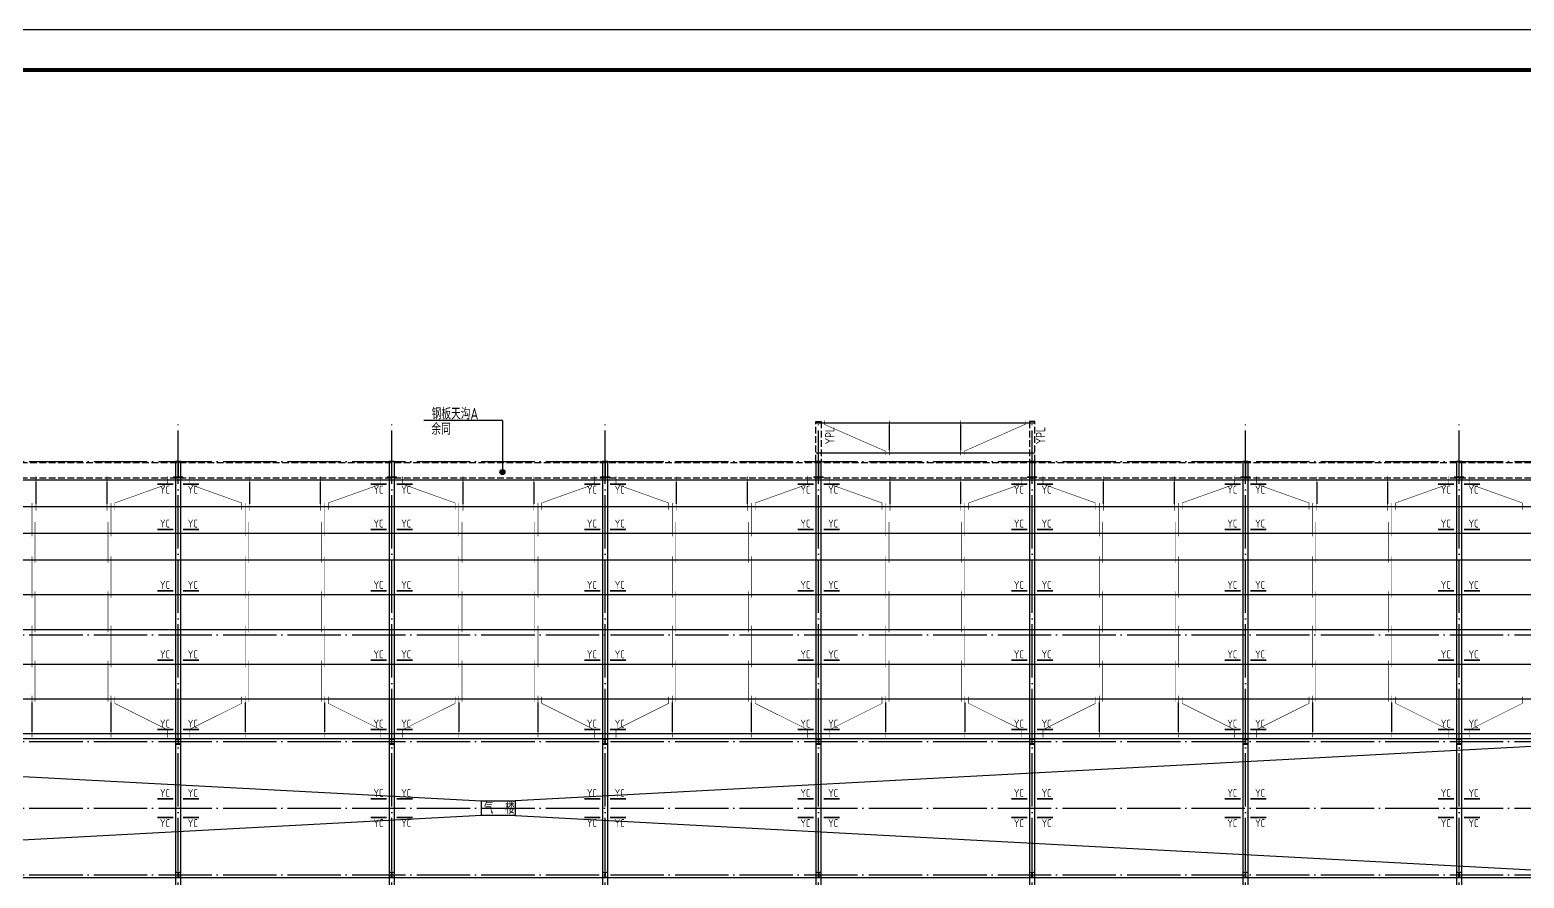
# Model space of a CAD drawing. Extents: x 19118 to 566552, y -1188739 to 92943.
# Drawn here: x 134148 to 190148, y -532763 to -500967 of the extents above; entities that cross this region are included whole.
import ezdxf

# ---------------------------------------------------------------- set-up
doc = ezdxf.new("R2010")
doc.units = 0
doc.header["$LTSCALE"] = 1000
doc.header["$MEASUREMENT"] = 0
doc.linetypes.add('DASH', pattern=[0.35, 0.25, -0.1])
doc.linetypes.add('DOTE', pattern=[2.42, 2, -0.2, 0.02, -0.2])
doc.layers.get('0').update_dxf_attribs({"linetype": 'CONTINUOUS'})
for name, color, linetype in [('10014', 2, 'CONTINUOUS'), ('AXIS', 3, 'CONTINUOUS'), ('D', 4, 'CONTINUOUS'), ('DOTE', 9, 'DOTE'), ('PUB_DIM', 3, 'CONTINUOUS'), ('PUB_TEXT', 7, 'CONTINUOUS'), ('PUB_TITLE', 4, 'CONTINUOUS'), ('TEXT', 7, 'CONTINUOUS'), ('WALL', 6, 'CONTINUOUS'), ('屋面隅撑', 1, 'CONTINUOUS'), ('梁', 4, 'DASH'), ('檩条拉条', 253, 'CONTINUOUS'), ('钢柱', 3, 'CONTINUOUS')]:
    doc.layers.add(name, color=color, linetype=linetype)
doc.layers.add('柱_主零件_实线', color=51, linetype='CONTINUOUS', lineweight=18)
doc.layers.add('钢架', color=63, linetype='CONTINUOUS', lineweight=25)
doc.styles.add('TSSD_Rein', font='atssdeng.shx', dxfattribs={"width": 0.7, "bigfont": 'atssdchn.shx'})

msp = doc.modelspace()

# ---------------------------------------------------------------- hatches: boundary and pattern name
at = {"layer": 'PUB_DIM'}
msp.add_hatch(color=256, dxfattribs=at).paths.add_polyline_path([(151952.97, -517540.91, 1), (151765.26, -517540.91, 1)])

# ---------------------------------------------------------------- linework, layer by layer
msp.add_lwpolyline([(195783.4, -527543.77), (107633.4, -527543.77), (107633.4, -532743.77), (195783.4, -532743.77)], close=True)
at = {"layer": '10014', "const_width": 50}
for points in [[(171808.4, -515698.5), (163608.4, -515698.5)], [(171808.4, -516830.28), (163608.4, -516830.28)], [(203708.4, -517843.77), (99708.4, -517843.77)], [(203708.4, -518843.77), (99708.4, -518843.77)], [(203708.4, -519843.77), (99708.4, -519843.77)], [(203708.4, -520843.77), (99708.4, -520843.77)], [(203708.4, -522143.77), (99708.4, -522143.77)], [(203708.4, -523443.77), (99708.4, -523443.77)], [(203708.4, -524743.77), (99708.4, -524743.77)], [(203708.4, -526043.77), (99708.4, -526043.77)], [(203708.4, -527343.77), (99708.4, -527343.77)]]:
    msp.add_lwpolyline(points, dxfattribs=at)
at = {"layer": 'D', "linetype": 'DASH'}
for p, q in [((203708.4, -517195.83), (99708.4, -517195.83)), ((203708.4, -517776.78), (99708.4, -517776.78))]:
    msp.add_line(p, q, dxfattribs=at)
at = {"layer": 'DOTE', "color": 8}
for p, q in [((139708.4, -571223.8), (139708.4, -515716.73)), ((147708.4, -571223.8), (147708.4, -515716.73)), ((155708.4, -571223.8), (155708.4, -515716.73)), ((163708.4, -571223.8), (163708.4, -515716.73)), ((171708.4, -571223.8), (171708.4, -515716.73)), ((179708.4, -571223.8), (179708.4, -515716.73)), ((187708.4, -571223.8), (187708.4, -515716.73)), ((97826.88, -517143.77), (206364.14, -517143.77)), ((97826.88, -523643.77), (206364.14, -523643.77)), ((97826.88, -527643.77), (206364.14, -527643.77)), ((97826.88, -530143.77), (206364.14, -530143.77)), ((97826.88, -532643.77), (206364.14, -532643.77))]:
    msp.add_line(p, q, dxfattribs=at)
at = {"layer": 'PUB_DIM'}
for q in [(148910.25, -515612.82), (151859.12, -517540.91)]:
    msp.add_line((151859.12, -515612.82), q, dxfattribs=at)
msp.add_circle((151859.12, -517540.91), 93.85, dxfattribs=at)
at = {"layer": 'PUB_TITLE'}
msp.add_lwpolyline([(77811.65, -590066.61), (235461.65, -590066.61), (235461.65, -500966.61), (77811.65, -500966.61)], close=True, dxfattribs=at)
at = {"layer": 'PUB_TITLE', "const_width": 150}
msp.add_lwpolyline([(81561.65, -588566.61), (233961.65, -588566.61), (233961.65, -502466.61), (81561.65, -502466.61)], close=True, dxfattribs=at)
at = {"layer": 'WALL'}
for p, q in [((107633.4, -527543.77), (151080.04, -529872.28)), ((195783.4, -527543.77), (152336.76, -529872.28)), ((151080.04, -530415.25), (107633.4, -532743.77)), ((152336.76, -530415.25), (195783.4, -532743.77))]:
    msp.add_line(p, q, dxfattribs=at)
msp.add_lwpolyline([(151080.04, -529872.28), (152336.76, -529872.28), (152336.76, -530415.25), (151080.04, -530415.25)], close=True, dxfattribs=at)
at = {"layer": '屋面隅撑', "const_width": 60}
for points in [[(138925.47, -517992.6), (139525.47, -517992.6)], [(140491.33, -517992.6), (139891.33, -517992.6)], [(146925.47, -517992.6), (147525.47, -517992.6)], [(148491.33, -517992.6), (147891.33, -517992.6)], [(154925.47, -517992.6), (155525.47, -517992.6)], [(156491.33, -517992.6), (155891.33, -517992.6)], [(162925.47, -517992.6), (163525.47, -517992.6)], [(164491.33, -517992.6), (163891.33, -517992.6)], [(170925.47, -517992.6), (171525.47, -517992.6)], [(172491.33, -517992.6), (171891.33, -517992.6)], [(178925.47, -517992.6), (179525.47, -517992.6)], [(180491.33, -517992.6), (179891.33, -517992.6)], [(186925.47, -517992.6), (187525.47, -517992.6)], [(188491.33, -517992.6), (187891.33, -517992.6)], [(138925.47, -519694.93), (139525.47, -519694.93)], [(140491.33, -519694.93), (139891.33, -519694.93)], [(146925.47, -519694.93), (147525.47, -519694.93)], [(148491.33, -519694.93), (147891.33, -519694.93)], [(154925.47, -519694.93), (155525.47, -519694.93)], [(156491.33, -519694.93), (155891.33, -519694.93)], [(162925.47, -519694.93), (163525.47, -519694.93)], [(164491.33, -519694.93), (163891.33, -519694.93)], [(170925.47, -519694.93), (171525.47, -519694.93)], [(172491.33, -519694.93), (171891.33, -519694.93)], [(178925.47, -519694.93), (179525.47, -519694.93)], [(180491.33, -519694.93), (179891.33, -519694.93)], [(186925.47, -519694.93), (187525.47, -519694.93)], [(188491.33, -519694.93), (187891.33, -519694.93)], [(138925.47, -521994.93), (139525.47, -521994.93)], [(140491.33, -521994.93), (139891.33, -521994.93)], [(146925.47, -521994.93), (147525.47, -521994.93)], [(148491.33, -521994.93), (147891.33, -521994.93)], [(154925.47, -521994.93), (155525.47, -521994.93)], [(156491.33, -521994.93), (155891.33, -521994.93)], [(162925.47, -521994.93), (163525.47, -521994.93)], [(164491.33, -521994.93), (163891.33, -521994.93)], [(170925.47, -521994.93), (171525.47, -521994.93)], [(172491.33, -521994.93), (171891.33, -521994.93)], [(178925.47, -521994.93), (179525.47, -521994.93)], [(180491.33, -521994.93), (179891.33, -521994.93)], [(186925.47, -521994.93), (187525.47, -521994.93)], [(188491.33, -521994.93), (187891.33, -521994.93)], [(138925.47, -524594.93), (139525.47, -524594.93)], [(140491.33, -524594.93), (139891.33, -524594.93)], [(146925.47, -524594.93), (147525.47, -524594.93)], [(148491.33, -524594.93), (147891.33, -524594.93)], [(154925.47, -524594.93), (155525.47, -524594.93)], [(156491.33, -524594.93), (155891.33, -524594.93)], [(162925.47, -524594.93), (163525.47, -524594.93)], [(164491.33, -524594.93), (163891.33, -524594.93)], [(170925.47, -524594.93), (171525.47, -524594.93)], [(172491.33, -524594.93), (171891.33, -524594.93)], [(178925.47, -524594.93), (179525.47, -524594.93)], [(180491.33, -524594.93), (179891.33, -524594.93)], [(186925.47, -524594.93), (187525.47, -524594.93)], [(188491.33, -524594.93), (187891.33, -524594.93)], [(138925.47, -527194.93), (139525.47, -527194.93)], [(140491.33, -527194.93), (139891.33, -527194.93)], [(146925.47, -527194.93), (147525.47, -527194.93)], [(148491.33, -527194.93), (147891.33, -527194.93)], [(154925.47, -527194.93), (155525.47, -527194.93)], [(156491.33, -527194.93), (155891.33, -527194.93)], [(162925.47, -527194.93), (163525.47, -527194.93)], [(164491.33, -527194.93), (163891.33, -527194.93)], [(170925.47, -527194.93), (171525.47, -527194.93)], [(172491.33, -527194.93), (171891.33, -527194.93)], [(178925.47, -527194.93), (179525.47, -527194.93)], [(180491.33, -527194.93), (179891.33, -527194.93)], [(186925.47, -527194.93), (187525.47, -527194.93)], [(188491.33, -527194.93), (187891.33, -527194.93)], [(138925.47, -529794.93), (139525.47, -529794.93)], [(140491.33, -529794.93), (139891.33, -529794.93)], [(146925.47, -529794.93), (147525.47, -529794.93)], [(148491.33, -529794.93), (147891.33, -529794.93)], [(154925.47, -529794.93), (155525.47, -529794.93)], [(156491.33, -529794.93), (155891.33, -529794.93)], [(162925.47, -529794.93), (163525.47, -529794.93)], [(164491.33, -529794.93), (163891.33, -529794.93)], [(170925.47, -529794.93), (171525.47, -529794.93)], [(172491.33, -529794.93), (171891.33, -529794.93)], [(178925.47, -529794.93), (179525.47, -529794.93)], [(180491.33, -529794.93), (179891.33, -529794.93)], [(186925.47, -529794.93), (187525.47, -529794.93)], [(188491.33, -529794.93), (187891.33, -529794.93)], [(138925.47, -530492.6), (139525.47, -530492.6)], [(140491.33, -530492.6), (139891.33, -530492.6)], [(146925.47, -530492.6), (147525.47, -530492.6)], [(148491.33, -530492.6), (147891.33, -530492.6)], [(154925.47, -530492.6), (155525.47, -530492.6)], [(156491.33, -530492.6), (155891.33, -530492.6)], [(162925.47, -530492.6), (163525.47, -530492.6)], [(164491.33, -530492.6), (163891.33, -530492.6)], [(170925.47, -530492.6), (171525.47, -530492.6)], [(172491.33, -530492.6), (171891.33, -530492.6)], [(178925.47, -530492.6), (179525.47, -530492.6)], [(180491.33, -530492.6), (179891.33, -530492.6)], [(186925.47, -530492.6), (187525.47, -530492.6)], [(188491.33, -530492.6), (187891.33, -530492.6)]]:
    msp.add_lwpolyline(points, dxfattribs=at)
at = {"layer": '柱_主零件_实线', "ltscale": 20}
for p, q in [((139883.4, -517143.77), (139533.4, -517143.77)), ((139533.4, -517143.77), (139533.4, -517163.77)), ((139533.4, -517163.77), (139883.4, -517163.77)), ((139701.4, -517163.77), (139701.4, -517723.77)), ((139715.4, -517723.77), (139715.4, -517163.77)), ((139883.4, -517163.77), (139883.4, -517143.77)), ((147883.4, -517143.77), (147533.4, -517143.77)), ((147533.4, -517143.77), (147533.4, -517163.77)), ((147533.4, -517163.77), (147883.4, -517163.77)), ((147701.4, -517163.77), (147701.4, -517723.77)), ((147715.4, -517723.77), (147715.4, -517163.77)), ((147883.4, -517163.77), (147883.4, -517143.77)), ((155883.4, -517143.77), (155533.4, -517143.77)), ((155533.4, -517143.77), (155533.4, -517163.77)), ((155533.4, -517163.77), (155883.4, -517163.77)), ((155701.4, -517163.77), (155701.4, -517723.77)), ((155715.4, -517723.77), (155715.4, -517163.77)), ((155883.4, -517163.77), (155883.4, -517143.77)), ((163883.4, -517143.77), (163533.4, -517143.77)), ((163533.4, -517143.77), (163533.4, -517163.77)), ((163533.4, -517163.77), (163883.4, -517163.77)), ((163701.4, -517163.77), (163701.4, -517723.77)), ((163715.4, -517723.77), (163715.4, -517163.77)), ((163883.4, -517163.77), (163883.4, -517143.77)), ((171883.3, -517143.77), (171533.3, -517143.77)), ((171533.3, -517143.77), (171533.3, -517163.77)), ((171533.3, -517163.77), (171883.3, -517163.77)), ((171701.3, -517163.77), (171701.3, -517723.77)), ((171715.3, -517723.77), (171715.3, -517163.77)), ((171883.3, -517163.77), (171883.3, -517143.77)), ((179883.3, -517143.77), (179533.3, -517143.77)), ((179533.3, -517143.77), (179533.3, -517163.77)), ((179533.3, -517163.77), (179883.3, -517163.77)), ((179701.3, -517163.77), (179701.3, -517723.77)), ((179715.3, -517723.77), (179715.3, -517163.77)), ((179883.3, -517163.77), (179883.3, -517143.77)), ((187883.3, -517143.77), (187533.3, -517143.77)), ((187533.3, -517143.77), (187533.3, -517163.77)), ((187533.3, -517163.77), (187883.3, -517163.77)), ((187701.3, -517163.77), (187701.3, -517723.77)), ((187715.3, -517723.77), (187715.3, -517163.77)), ((187883.3, -517163.77), (187883.3, -517143.77)), ((139533.4, -517723.77), (139533.4, -517743.77)), ((139883.4, -517723.77), (139533.4, -517723.77)), ((139533.4, -517743.77), (139883.4, -517743.77)), ((139883.4, -517743.77), (139883.4, -517723.77)), ((147533.4, -517723.77), (147533.4, -517743.77)), ((147883.4, -517723.77), (147533.4, -517723.77)), ((147533.4, -517743.77), (147883.4, -517743.77)), ((147883.4, -517743.77), (147883.4, -517723.77)), ((155533.4, -517723.77), (155533.4, -517743.77)), ((155883.4, -517723.77), (155533.4, -517723.77)), ((155533.4, -517743.77), (155883.4, -517743.77)), ((155883.4, -517743.77), (155883.4, -517723.77)), ((163533.4, -517723.77), (163533.4, -517743.77)), ((163883.4, -517723.77), (163533.4, -517723.77)), ((163533.4, -517743.77), (163883.4, -517743.77)), ((163883.4, -517743.77), (163883.4, -517723.77)), ((171533.3, -517723.77), (171533.3, -517743.77)), ((171883.3, -517723.77), (171533.3, -517723.77)), ((171533.3, -517743.77), (171883.3, -517743.77)), ((171883.3, -517743.77), (171883.3, -517723.77)), ((179533.3, -517723.77), (179533.3, -517743.77)), ((179883.3, -517723.77), (179533.3, -517723.77)), ((179533.3, -517743.77), (179883.3, -517743.77)), ((179883.3, -517743.77), (179883.3, -517723.77)), ((187533.3, -517723.77), (187533.3, -517743.77)), ((187883.3, -517723.77), (187533.3, -517723.77)), ((187533.3, -517743.77), (187883.3, -517743.77)), ((187883.3, -517743.77), (187883.3, -517723.77))]:
    msp.add_line(p, q, dxfattribs=at)
at = {"layer": '梁'}
for points in [[(163608.4, -517143.77), (163608.4, -515643.77), (163808.4, -515643.77), (163808.4, -517143.77)], [(171808.4, -517143.77), (171808.4, -515643.77), (171608.4, -515643.77), (171608.4, -517143.77)]]:
    msp.add_lwpolyline(points, dxfattribs=at)
at = {"layer": '檩条拉条', "color": 1}
for points, const_width in [([(163932.96, -515619.56), (163932.96, -515760.35), (166215.79, -516760.74), (166215.79, -516907.59)], 20), ([(166357.9, -515757.75), (166357.9, -516728.77)], 50), ([(166357.9, -516909.27), (166357.9, -515620.28)], 20), ([(169030.98, -515757.75), (169030.98, -516728.77)], 50), ([(169030.98, -516909.27), (169030.98, -515620.28)], 20), ([(171473.05, -515600.68), (171473.05, -515741.48), (169163.65, -516760.74), (169163.65, -516907.59)], 20), ([(134380.6, -517907.59), (134380.6, -518744.07)], 50), ([(134380.6, -517705.9), (134380.6, -518985.2)], 20), ([(137036.19, -517907.59), (137036.19, -518744.07)], 50), ([(137036.19, -517705.9), (137036.19, -518985.2)], 20), ([(139300.64, -517698.47), (139300.64, -517995.65), (137331.61, -518699.46), (137331.61, -518957.19)], 20), ([(140116.15, -517698.47), (140116.15, -517995.65), (142085.18, -518699.46), (142085.18, -518957.19)], 20), ([(142380.6, -517907.59), (142380.6, -518744.07)], 50), ([(142380.6, -517705.9), (142380.6, -518985.2)], 20), ([(145036.19, -517907.59), (145036.19, -518744.07)], 50), ([(145036.19, -517705.9), (145036.19, -518985.2)], 20), ([(147300.64, -517698.47), (147300.64, -517995.65), (145331.61, -518699.46), (145331.61, -518957.19)], 20), ([(148116.15, -517698.47), (148116.15, -517995.65), (150085.18, -518699.46), (150085.18, -518957.19)], 20), ([(150380.6, -517907.59), (150380.6, -518744.07)], 50), ([(150380.6, -517705.9), (150380.6, -518985.2)], 20), ([(153036.19, -517907.59), (153036.19, -518744.07)], 50), ([(153036.19, -517705.9), (153036.19, -518985.2)], 20), ([(155300.64, -517698.47), (155300.64, -517995.65), (153331.61, -518699.46), (153331.61, -518957.19)], 20), ([(156116.15, -517698.47), (156116.15, -517995.65), (158085.18, -518699.46), (158085.18, -518957.19)], 20), ([(158380.6, -517907.59), (158380.6, -518744.07)], 50), ([(158380.6, -517705.9), (158380.6, -518985.2)], 20), ([(161036.19, -517907.59), (161036.19, -518744.07)], 50), ([(161036.19, -517705.9), (161036.19, -518985.2)], 20), ([(163300.64, -517698.47), (163300.64, -517995.65), (161331.61, -518699.46), (161331.61, -518957.19)], 20), ([(164116.15, -517698.47), (164116.15, -517995.65), (166085.18, -518699.46), (166085.18, -518957.19)], 20), ([(166380.6, -517907.59), (166380.6, -518744.07)], 50), ([(166380.6, -517705.9), (166380.6, -518985.2)], 20), ([(169036.19, -517907.59), (169036.19, -518744.07)], 50), ([(169036.19, -517705.9), (169036.19, -518985.2)], 20), ([(171300.64, -517698.47), (171300.64, -517995.65), (169331.61, -518699.46), (169331.61, -518957.19)], 20), ([(172116.15, -517698.47), (172116.15, -517995.65), (174085.18, -518699.46), (174085.18, -518957.19)], 20), ([(174380.6, -517907.59), (174380.6, -518744.07)], 50), ([(174380.6, -517705.9), (174380.6, -518985.2)], 20), ([(177036.19, -517907.59), (177036.19, -518744.07)], 50), ([(177036.19, -517705.9), (177036.19, -518985.2)], 20), ([(179300.64, -517698.47), (179300.64, -517995.65), (177331.61, -518699.46), (177331.61, -518957.19)], 20), ([(180116.15, -517698.47), (180116.15, -517995.65), (182085.18, -518699.46), (182085.18, -518957.19)], 20), ([(182380.6, -517907.59), (182380.6, -518744.07)], 50), ([(182380.6, -517705.9), (182380.6, -518985.2)], 20), ([(185036.19, -517907.59), (185036.19, -518744.07)], 50), ([(185036.19, -517705.9), (185036.19, -518985.2)], 20), ([(187300.64, -517698.47), (187300.64, -517995.65), (185331.61, -518699.46), (185331.61, -518957.19)], 20), ([(188116.15, -517698.47), (188116.15, -517995.65), (190085.18, -518699.46), (190085.18, -518957.19)], 20), ([(134226.8, -519956.61), (134226.8, -518700.97)], 20), ([(137189.99, -519956.61), (137189.99, -518700.97)], 20), ([(142226.8, -519956.61), (142226.8, -518700.97)], 20), ([(145189.99, -519956.61), (145189.99, -518700.97)], 20), ([(150226.8, -519956.61), (150226.8, -518700.97)], 20), ([(153189.99, -519956.61), (153189.99, -518700.97)], 20), ([(158226.8, -519956.61), (158226.8, -518700.97)], 20), ([(161189.99, -519956.61), (161189.99, -518700.97)], 20), ([(166226.8, -519956.61), (166226.8, -518700.97)], 20), ([(169189.99, -519956.61), (169189.99, -518700.97)], 20), ([(174226.8, -519956.61), (174226.8, -518700.97)], 20), ([(177189.99, -519956.61), (177189.99, -518700.97)], 20), ([(182226.8, -519956.61), (182226.8, -518700.97)], 20), ([(185189.99, -519956.61), (185189.99, -518700.97)], 20), ([(134343.91, -519414.99), (134343.91, -520944.36)], 20), ([(137072.88, -519414.99), (137072.88, -520944.36)], 20), ([(142343.91, -519414.99), (142343.91, -520944.36)], 20), ([(145072.88, -519414.99), (145072.88, -520944.36)], 20), ([(150343.91, -519414.99), (150343.91, -520944.36)], 20), ([(153072.88, -519414.99), (153072.88, -520944.36)], 20), ([(158343.91, -519414.99), (158343.91, -520944.36)], 20), ([(161072.88, -519414.99), (161072.88, -520944.36)], 20), ([(166343.91, -519414.99), (166343.91, -520944.36)], 20), ([(169072.88, -519414.99), (169072.88, -520944.36)], 20), ([(174343.91, -519414.99), (174343.91, -520944.36)], 20), ([(177072.88, -519414.99), (177072.88, -520944.36)], 20), ([(182343.91, -519414.99), (182343.91, -520944.36)], 20), ([(185072.88, -519414.99), (185072.88, -520944.36)], 20), ([(134226.8, -522256.61), (134226.8, -520697.65)], 20), ([(137189.99, -522256.61), (137189.99, -520697.65)], 20), ([(142226.8, -522256.61), (142226.8, -520697.65)], 20), ([(145189.99, -522256.61), (145189.99, -520697.65)], 20), ([(150226.8, -522256.61), (150226.8, -520697.65)], 20), ([(153189.99, -522256.61), (153189.99, -520697.65)], 20), ([(158226.8, -522256.61), (158226.8, -520697.65)], 20), ([(161189.99, -522256.61), (161189.99, -520697.65)], 20), ([(166226.8, -522256.61), (166226.8, -520697.65)], 20), ([(169189.99, -522256.61), (169189.99, -520697.65)], 20), ([(174226.8, -522256.61), (174226.8, -520697.65)], 20), ([(177189.99, -522256.61), (177189.99, -520697.65)], 20), ([(182226.8, -522256.61), (182226.8, -520697.65)], 20), ([(185189.99, -522256.61), (185189.99, -520697.65)], 20), ([(134343.91, -522014.99), (134343.91, -523544.36)], 20), ([(137072.88, -522014.99), (137072.88, -523544.36)], 20), ([(142343.91, -522014.99), (142343.91, -523544.36)], 20), ([(145072.88, -522014.99), (145072.88, -523544.36)], 20), ([(150343.91, -522014.99), (150343.91, -523544.36)], 20), ([(153072.88, -522014.99), (153072.88, -523544.36)], 20), ([(158343.91, -522014.99), (158343.91, -523544.36)], 20), ([(161072.88, -522014.99), (161072.88, -523544.36)], 20), ([(166343.91, -522014.99), (166343.91, -523544.36)], 20), ([(169072.88, -522014.99), (169072.88, -523544.36)], 20), ([(174343.91, -522014.99), (174343.91, -523544.36)], 20), ([(177072.88, -522014.99), (177072.88, -523544.36)], 20), ([(182343.91, -522014.99), (182343.91, -523544.36)], 20), ([(185072.88, -522014.99), (185072.88, -523544.36)], 20), ([(134226.8, -524856.61), (134226.8, -523297.65)], 20), ([(137189.99, -524856.61), (137189.99, -523297.65)], 20), ([(142226.8, -524856.61), (142226.8, -523297.65)], 20), ([(145189.99, -524856.61), (145189.99, -523297.65)], 20), ([(150226.8, -524856.61), (150226.8, -523297.65)], 20), ([(153189.99, -524856.61), (153189.99, -523297.65)], 20), ([(158226.8, -524856.61), (158226.8, -523297.65)], 20), ([(161189.99, -524856.61), (161189.99, -523297.65)], 20), ([(166226.8, -524856.61), (166226.8, -523297.65)], 20), ([(169189.99, -524856.61), (169189.99, -523297.65)], 20), ([(174226.8, -524856.61), (174226.8, -523297.65)], 20), ([(177189.99, -524856.61), (177189.99, -523297.65)], 20), ([(182226.8, -524856.61), (182226.8, -523297.65)], 20), ([(185189.99, -524856.61), (185189.99, -523297.65)], 20), ([(134343.91, -524614.99), (134343.91, -526144.36)], 20), ([(137072.88, -524614.99), (137072.88, -526144.36)], 20), ([(142343.91, -524614.99), (142343.91, -526144.36)], 20), ([(145072.88, -524614.99), (145072.88, -526144.36)], 20), ([(150343.91, -524614.99), (150343.91, -526144.36)], 20), ([(153072.88, -524614.99), (153072.88, -526144.36)], 20), ([(158343.91, -524614.99), (158343.91, -526144.36)], 20), ([(161072.88, -524614.99), (161072.88, -526144.36)], 20), ([(166343.91, -524614.99), (166343.91, -526144.36)], 20), ([(169072.88, -524614.99), (169072.88, -526144.36)], 20), ([(174343.91, -524614.99), (174343.91, -526144.36)], 20), ([(177072.88, -524614.99), (177072.88, -526144.36)], 20), ([(182343.91, -524614.99), (182343.91, -526144.36)], 20), ([(185072.88, -524614.99), (185072.88, -526144.36)], 20), ([(134226.8, -527285.42), (134226.8, -526169.29)], 50), ([(134226.8, -527487.11), (134226.8, -525928.16)], 20), ([(137189.99, -527285.42), (137189.99, -526169.29)], 50), ([(137189.99, -527487.11), (137189.99, -525928.16)], 20), ([(139300.64, -527494.55), (139300.64, -527197.37), (137331.61, -526213.89), (137331.61, -525956.16)], 20), ([(140116.15, -527494.55), (140116.15, -527197.37), (142085.18, -526213.89), (142085.18, -525956.16)], 20), ([(142226.8, -527285.42), (142226.8, -526169.29)], 50), ([(142226.8, -527487.11), (142226.8, -525928.16)], 20), ([(145189.99, -527285.42), (145189.99, -526169.29)], 50), ([(145189.99, -527487.11), (145189.99, -525928.16)], 20), ([(147300.64, -527494.55), (147300.64, -527197.37), (145331.61, -526213.89), (145331.61, -525956.16)], 20), ([(148116.15, -527494.55), (148116.15, -527197.37), (150085.18, -526213.89), (150085.18, -525956.16)], 20), ([(150226.8, -527285.42), (150226.8, -526169.29)], 50), ([(150226.8, -527487.11), (150226.8, -525928.16)], 20), ([(153189.99, -527285.42), (153189.99, -526169.29)], 50), ([(153189.99, -527487.11), (153189.99, -525928.16)], 20), ([(155300.64, -527494.55), (155300.64, -527197.37), (153331.61, -526213.89), (153331.61, -525956.16)], 20), ([(156116.15, -527494.55), (156116.15, -527197.37), (158085.18, -526213.89), (158085.18, -525956.16)], 20), ([(158226.8, -527285.42), (158226.8, -526169.29)], 50), ([(158226.8, -527487.11), (158226.8, -525928.16)], 20), ([(161189.99, -527285.42), (161189.99, -526169.29)], 50), ([(161189.99, -527487.11), (161189.99, -525928.16)], 20), ([(163300.64, -527494.55), (163300.64, -527197.37), (161331.61, -526213.89), (161331.61, -525956.16)], 20), ([(164116.15, -527494.55), (164116.15, -527197.37), (166085.18, -526213.89), (166085.18, -525956.16)], 20), ([(166226.8, -527285.42), (166226.8, -526169.29)], 50), ([(166226.8, -527487.11), (166226.8, -525928.16)], 20), ([(169189.99, -527285.42), (169189.99, -526169.29)], 50), ([(169189.99, -527487.11), (169189.99, -525928.16)], 20), ([(171300.64, -527494.55), (171300.64, -527197.37), (169331.61, -526213.89), (169331.61, -525956.16)], 20), ([(172116.15, -527494.55), (172116.15, -527197.37), (174085.18, -526213.89), (174085.18, -525956.16)], 20), ([(174226.8, -527285.42), (174226.8, -526169.29)], 50), ([(174226.8, -527487.11), (174226.8, -525928.16)], 20), ([(177189.99, -527285.42), (177189.99, -526169.29)], 50), ([(177189.99, -527487.11), (177189.99, -525928.16)], 20), ([(179300.64, -527494.55), (179300.64, -527197.37), (177331.61, -526213.89), (177331.61, -525956.16)], 20), ([(180116.15, -527494.55), (180116.15, -527197.37), (182085.18, -526213.89), (182085.18, -525956.16)], 20), ([(182226.8, -527285.42), (182226.8, -526169.29)], 50), ([(182226.8, -527487.11), (182226.8, -525928.16)], 20), ([(185189.99, -527285.42), (185189.99, -526169.29)], 50), ([(185189.99, -527487.11), (185189.99, -525928.16)], 20), ([(187300.64, -527494.55), (187300.64, -527197.37), (185331.61, -526213.89), (185331.61, -525956.16)], 20), ([(188116.15, -527494.55), (188116.15, -527197.37), (190085.18, -526213.89), (190085.18, -525956.16)], 20)]:
    msp.add_lwpolyline(points, dxfattribs=dict(at, const_width=const_width))
at = {"layer": '钢架'}
for points in [[(139808.4, -569143.77), (139808.4, -517143.77), (139608.4, -517143.77), (139608.4, -569143.77), (139808.4, -569143.77)], [(147808.4, -569143.77), (147808.4, -517143.77), (147608.4, -517143.77), (147608.4, -569143.77), (147808.4, -569143.77)], [(155808.4, -569143.77), (155808.4, -517143.77), (155608.4, -517143.77), (155608.4, -569143.77), (155808.4, -569143.77)], [(163808.4, -569143.77), (163808.4, -517143.77), (163608.4, -517143.77), (163608.4, -569143.77), (163808.4, -569143.77)], [(171808.4, -569143.77), (171808.4, -517143.77), (171608.4, -517143.77), (171608.4, -569143.77), (171808.4, -569143.77)], [(179808.4, -569143.77), (179808.4, -517143.77), (179608.4, -517143.77), (179608.4, -569143.77), (179808.4, -569143.77)], [(187808.4, -569143.77), (187808.4, -517143.77), (187608.4, -517143.77), (187608.4, -569143.77), (187808.4, -569143.77)]]:
    msp.add_lwpolyline(points, dxfattribs=at)
at = {"layer": '钢柱'}
for points in [[(139783.4, -527543.77), (139633.4, -527543.77), (139633.4, -527553.77), (139704.4, -527553.77), (139704.4, -527733.77), (139633.4, -527733.77), (139633.4, -527743.77), (139783.4, -527743.77), (139783.4, -527733.77), (139712.4, -527733.77), (139712.4, -527553.77), (139783.4, -527553.77), (139783.4, -527543.77)], [(147783.4, -527543.77), (147633.4, -527543.77), (147633.4, -527553.77), (147704.4, -527553.77), (147704.4, -527733.77), (147633.4, -527733.77), (147633.4, -527743.77), (147783.4, -527743.77), (147783.4, -527733.77), (147712.4, -527733.77), (147712.4, -527553.77), (147783.4, -527553.77), (147783.4, -527543.77)], [(155783.4, -527543.77), (155633.4, -527543.77), (155633.4, -527553.77), (155704.4, -527553.77), (155704.4, -527733.77), (155633.4, -527733.77), (155633.4, -527743.77), (155783.4, -527743.77), (155783.4, -527733.77), (155712.4, -527733.77), (155712.4, -527553.77), (155783.4, -527553.77), (155783.4, -527543.77)], [(163783.4, -527543.77), (163633.4, -527543.77), (163633.4, -527553.77), (163704.4, -527553.77), (163704.4, -527733.77), (163633.4, -527733.77), (163633.4, -527743.77), (163783.4, -527743.77), (163783.4, -527733.77), (163712.4, -527733.77), (163712.4, -527553.77), (163783.4, -527553.77), (163783.4, -527543.77)], [(171783.4, -527543.77), (171633.4, -527543.77), (171633.4, -527553.77), (171704.4, -527553.77), (171704.4, -527733.77), (171633.4, -527733.77), (171633.4, -527743.77), (171783.4, -527743.77), (171783.4, -527733.77), (171712.4, -527733.77), (171712.4, -527553.77), (171783.4, -527553.77), (171783.4, -527543.77)], [(179783.4, -527543.77), (179633.4, -527543.77), (179633.4, -527553.77), (179704.4, -527553.77), (179704.4, -527733.77), (179633.4, -527733.77), (179633.4, -527743.77), (179783.4, -527743.77), (179783.4, -527733.77), (179712.4, -527733.77), (179712.4, -527553.77), (179783.4, -527553.77), (179783.4, -527543.77)], [(187783.4, -527543.77), (187633.4, -527543.77), (187633.4, -527553.77), (187704.4, -527553.77), (187704.4, -527733.77), (187633.4, -527733.77), (187633.4, -527743.77), (187783.4, -527743.77), (187783.4, -527733.77), (187712.4, -527733.77), (187712.4, -527553.77), (187783.4, -527553.77), (187783.4, -527543.77)], [(139783.4, -532743.77), (139633.4, -532743.77), (139633.4, -532733.77), (139704.4, -532733.77), (139704.4, -532553.77), (139633.4, -532553.77), (139633.4, -532543.77), (139783.4, -532543.77), (139783.4, -532553.77), (139712.4, -532553.77), (139712.4, -532733.77), (139783.4, -532733.77), (139783.4, -532743.77)], [(147783.4, -532743.77), (147633.4, -532743.77), (147633.4, -532733.77), (147704.4, -532733.77), (147704.4, -532553.77), (147633.4, -532553.77), (147633.4, -532543.77), (147783.4, -532543.77), (147783.4, -532553.77), (147712.4, -532553.77), (147712.4, -532733.77), (147783.4, -532733.77), (147783.4, -532743.77)], [(155783.4, -532743.77), (155633.4, -532743.77), (155633.4, -532733.77), (155704.4, -532733.77), (155704.4, -532553.77), (155633.4, -532553.77), (155633.4, -532543.77), (155783.4, -532543.77), (155783.4, -532553.77), (155712.4, -532553.77), (155712.4, -532733.77), (155783.4, -532733.77), (155783.4, -532743.77)], [(163783.4, -532743.77), (163633.4, -532743.77), (163633.4, -532733.77), (163704.4, -532733.77), (163704.4, -532553.77), (163633.4, -532553.77), (163633.4, -532543.77), (163783.4, -532543.77), (163783.4, -532553.77), (163712.4, -532553.77), (163712.4, -532733.77), (163783.4, -532733.77), (163783.4, -532743.77)], [(171783.4, -532743.77), (171633.4, -532743.77), (171633.4, -532733.77), (171704.4, -532733.77), (171704.4, -532553.77), (171633.4, -532553.77), (171633.4, -532543.77), (171783.4, -532543.77), (171783.4, -532553.77), (171712.4, -532553.77), (171712.4, -532733.77), (171783.4, -532733.77), (171783.4, -532743.77)], [(179783.4, -532743.77), (179633.4, -532743.77), (179633.4, -532733.77), (179704.4, -532733.77), (179704.4, -532553.77), (179633.4, -532553.77), (179633.4, -532543.77), (179783.4, -532543.77), (179783.4, -532553.77), (179712.4, -532553.77), (179712.4, -532733.77), (179783.4, -532733.77), (179783.4, -532743.77)], [(187783.4, -532743.77), (187633.4, -532743.77), (187633.4, -532733.77), (187704.4, -532733.77), (187704.4, -532553.77), (187633.4, -532553.77), (187633.4, -532543.77), (187783.4, -532543.77), (187783.4, -532553.77), (187712.4, -532553.77), (187712.4, -532733.77), (187783.4, -532733.77), (187783.4, -532743.77)]]:
    msp.add_lwpolyline(points, dxfattribs=at)

# ---------------------------------------------------------------- texts
at = {"layer": 'AXIS', "style": 'TSSD_Rein', "width": 0.8}
for s, height, p in [('钢板天沟A', 432, (149208.05, -515571.19)), ('余同', 432, (149195.44, -516145.41)), ('气  楼', 450, (151164.58, -530353.68))]:
    msp.add_text(s, height=height, dxfattribs=at).set_placement(p)
at = {"layer": 'PUB_TEXT', "style": 'TSSD_Rein', "width": 0.8}
for p in [(164302.39, -516501.94), (172200.17, -516501.94)]:
    msp.add_text('YPL', height=350, rotation=90, dxfattribs=at).set_placement(p)
at = {"layer": 'TEXT', "style": 'TSSD_Rein', "width": 0.8}
for p in [(139026.68, -518353.05), (140067.04, -518353.05), (147026.68, -518353.05), (148067.04, -518353.05), (155026.68, -518353.05), (156067.04, -518353.05), (163026.68, -518353.05), (164067.04, -518353.05), (171026.68, -518353.05), (172067.04, -518353.05), (179026.68, -518353.05), (180067.04, -518353.05), (187026.68, -518353.05), (188067.04, -518353.05), (139026.68, -519622.94), (140067.04, -519622.94), (147026.68, -519622.94), (148067.04, -519622.94), (155026.68, -519622.94), (156067.04, -519622.94), (163026.68, -519622.94), (164067.04, -519622.94), (171026.68, -519622.94), (172067.04, -519622.94), (179026.68, -519622.94), (180067.04, -519622.94), (187026.68, -519622.94), (188067.04, -519622.94), (139026.68, -521922.94), (140067.04, -521922.94), (147026.68, -521922.94), (148067.04, -521922.94), (155026.68, -521922.94), (156067.04, -521922.94), (163026.68, -521922.94), (164067.04, -521922.94), (171026.68, -521922.94), (172067.04, -521922.94), (179026.68, -521922.94), (180067.04, -521922.94), (187026.68, -521922.94), (188067.04, -521922.94), (139026.68, -524522.94), (140067.04, -524522.94), (147026.68, -524522.94), (148067.04, -524522.94), (155026.68, -524522.94), (156067.04, -524522.94), (163026.68, -524522.94), (164067.04, -524522.94), (171026.68, -524522.94), (172067.04, -524522.94), (179026.68, -524522.94), (180067.04, -524522.94), (187026.68, -524522.94), (188067.04, -524522.94), (139026.68, -527122.94), (140067.04, -527122.94), (147026.68, -527122.94), (148067.04, -527122.94), (155026.68, -527122.94), (156067.04, -527122.94), (163026.68, -527122.94), (164067.04, -527122.94), (171026.68, -527122.94), (172067.04, -527122.94), (179026.68, -527122.94), (180067.04, -527122.94), (187026.68, -527122.94), (188067.04, -527122.94), (139026.68, -529722.94), (140067.04, -529722.94), (147026.68, -529722.94), (148067.04, -529722.94), (155026.68, -529722.94), (156067.04, -529722.94), (163026.68, -529722.94), (164067.04, -529722.94), (171026.68, -529722.94), (172067.04, -529722.94), (179026.68, -529722.94), (180067.04, -529722.94), (187026.68, -529722.94), (188067.04, -529722.94), (139026.68, -530853.05), (140067.04, -530853.05), (147026.68, -530853.05), (148067.04, -530853.05), (155026.68, -530853.05), (156067.04, -530853.05), (163026.68, -530853.05), (164067.04, -530853.05), (171026.68, -530853.05), (172067.04, -530853.05), (179026.68, -530853.05), (180067.04, -530853.05), (187026.68, -530853.05), (188067.04, -530853.05)]:
    msp.add_text('YC', height=300, dxfattribs=at).set_placement(p)

doc.saveas('drawing.dxf')
